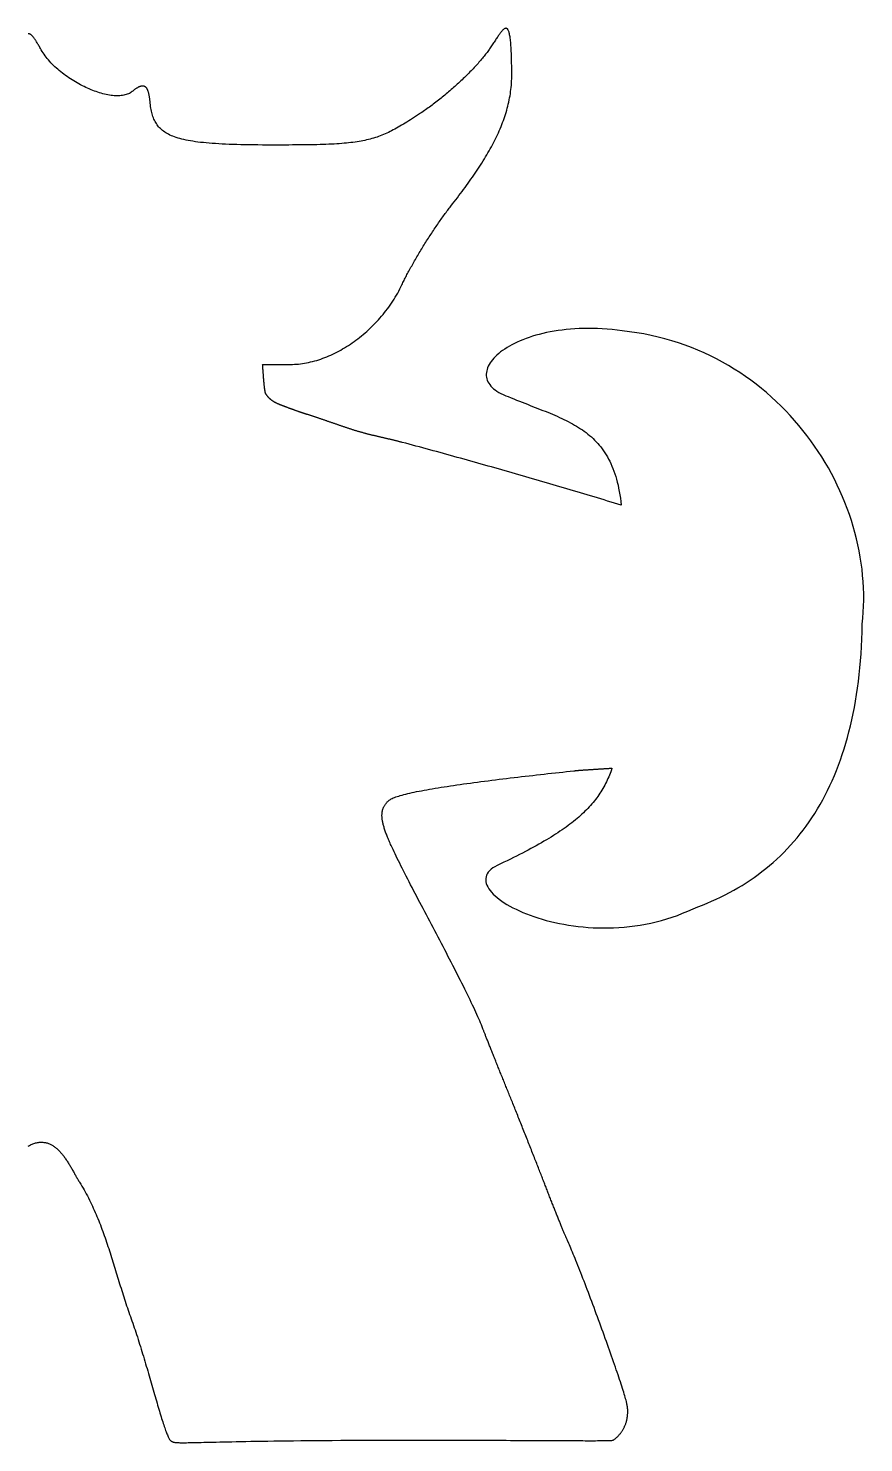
# Model space of a CAD drawing. Extents: x 0 to 209, y 0 to 178.
# Drawn here: x 104.6 to 209.4, y 0 to 177.4 of the extents above; entities that cross this region are included whole.
import ezdxf

# ---------------------------------------------------------------- set-up
doc = ezdxf.new("R2010")
doc.units = 0
doc.layers.get('0').update_dxf_attribs({"linetype": 'CONTINUOUS'})

msp = doc.modelspace()

# ---------------------------------------------------------------- linework, layer by layer
at = {"color": 7}
msp.add_lwpolyline([(104.584366, 37.184197), (104.685609, 37.245083), (104.788032, 37.302564), (104.891661, 37.356531), (104.996516, 37.406884), (105.102621, 37.453514), (105.209997, 37.496318), (105.31867, 37.535191), (105.428657, 37.570023), (105.539983, 37.600712), (105.652669, 37.627144), (105.766741, 37.649237), (105.882216, 37.666858), (105.99912, 37.679929), (106.117476, 37.688316), (106.237303, 37.691941), (106.358625, 37.690618), (106.464911, 37.68522), (106.569622, 37.675616), (106.672783, 37.66191), (106.774426, 37.644183), (106.87457, 37.62254), (106.973241, 37.597061), (107.070465, 37.567856), (107.166271, 37.535003), (107.260679, 37.498596), (107.353715, 37.458721), (107.445409, 37.415475), (107.53578, 37.368943), (107.624857, 37.31922), (107.712665, 37.266395), (107.799231, 37.210563), (107.884575, 37.15181), (107.968728, 37.090231), (108.05171, 37.025916), (108.13355, 36.958955), (108.214275, 36.889438), (108.293906, 36.817461), (108.372472, 36.74311), (108.449995, 36.666482), (108.526502, 36.58766), (108.602016, 36.506742), (108.676568, 36.423814), (108.750178, 36.338973), (108.822872, 36.252303), (108.894677, 36.163901), (108.96562, 36.073855), (109.035721, 35.982259), (109.10501, 35.8892), (109.173511, 35.794772), (109.241247, 35.699067), (109.308248, 35.602172), (109.374534, 35.504183), (109.440134, 35.405187), (109.505074, 35.305277), (109.569375, 35.204543), (109.633066, 35.10308), (109.696172, 35.000972), (109.758714, 34.898319), (109.820724, 34.795203), (109.882224, 34.691722), (109.94324, 34.587965), (110.003795, 34.484021), (110.063916, 34.379984), (110.12363, 34.275942), (110.18296, 34.17199), (110.24193, 34.068218), (110.30057, 33.964713), (110.358903, 33.86157), (110.416952, 33.758883), (110.474745, 33.656735), (110.532308, 33.555225), (110.589662, 33.45444), (110.646838, 33.35447), (110.703856, 33.25541), (110.760747, 33.15735), (110.817531, 33.060378), (110.874237, 32.964588), (110.930887, 32.870071), (110.98751, 32.776916), (111.044128, 32.685217), (111.193943, 32.441488), (111.34079, 32.196368), (111.484739, 31.94989), (111.625857, 31.702086), (111.764213, 31.452981), (111.899881, 31.202611), (112.032924, 30.951003), (112.163414, 30.698186), (112.291417, 30.444194), (112.417006, 30.189053), (112.540247, 29.932796), (112.661212, 29.675452), (112.779967, 29.417055), (112.896582, 29.157628), (113.011126, 28.897209), (113.123669, 28.635822), (113.234278, 28.373501), (113.343022, 28.110275), (113.449971, 27.846176), (113.555196, 27.58123), (113.658765, 27.315472), (113.760743, 27.048928), (113.861203, 26.78163), (113.960212, 26.51361), (114.057841, 26.244899), (114.154157, 25.975521), (114.24923, 25.705512), (114.343128, 25.434901), (114.43592, 25.163716), (114.527678, 24.891992), (114.618467, 24.619754), (114.708359, 24.347035), (114.79742, 24.073863), (114.885722, 23.800271), (114.973334, 23.526289), (115.060321, 23.251946), (115.146755, 22.977274), (115.232705, 22.7023), (115.318239, 22.427057), (115.403427, 22.151575), (115.488337, 21.875882), (115.573038, 21.600012), (115.657602, 21.32399), (115.742094, 21.047853), (115.826583, 20.771625), (115.911139, 20.495339), (115.995835, 20.219027), (116.080731, 19.942715), (116.165906, 19.666437), (116.251422, 19.39022), (116.337351, 19.114098), (116.423761, 18.838098), (116.510719, 18.562254), (116.598299, 18.28659), (116.686566, 18.011143), (116.775591, 17.735939), (116.865441, 17.46101), (116.956187, 17.186383), (117.047897, 16.912095), (117.140639, 16.638169), (117.234484, 16.364641), (117.329499, 16.091538), (117.425754, 15.81889), (117.523319, 15.546729), (117.62148, 15.272806), (117.71946, 14.995012), (117.817239, 14.713588), (117.914789, 14.428782), (118.012087, 14.140833), (118.109109, 13.849982), (118.20583, 13.556477), (118.302226, 13.260554), (118.39827, 12.962461), (118.493943, 12.662437), (118.589214, 12.360725), (118.684065, 12.057568), (118.778468, 11.75321), (118.8724, 11.447894), (118.965835, 11.141858), (119.058752, 10.835346), (119.15112, 10.528604), (119.242923, 10.221873), (119.33413, 9.915393), (119.424721, 9.60941), (119.514669, 9.304166), (119.60395, 8.9999), (119.69254, 8.696857), (119.780416, 8.395282), (119.867549, 8.095414), (119.953922, 7.797496), (120.039504, 7.501771), (120.124274, 7.20848), (120.208205, 6.91787), (120.291276, 6.630181), (120.373461, 6.345653), (120.454736, 6.064533), (120.535076, 5.787059), (120.614457, 5.513478), (120.692853, 5.244029), (120.770243, 4.978956), (120.8466, 4.718503), (120.9219, 4.462907), (120.996118, 4.212418), (121.069233, 3.967274), (121.141216, 3.727717), (121.212047, 3.493995), (121.281699, 3.266345), (121.350147, 3.04501), (121.417367, 2.830232), (121.483338, 2.622259), (121.548031, 2.421327), (121.611423, 2.227683), (121.673491, 2.041567), (121.73421, 1.863222), (121.793556, 1.692892), (121.851503, 1.530816), (121.908028, 1.377241), (121.963107, 1.232406), (122.016714, 1.096555), (122.068826, 0.969934), (122.11942, 0.852779), (122.168466, 0.745334), (122.215945, 0.647846), (122.261832, 0.560552), (122.306102, 0.483698), (122.348729, 0.417529), (122.389689, 0.362281), (122.428961, 0.318199), (122.461923, 0.285666), (122.494147, 0.25518), (122.526339, 0.226695), (122.559208, 0.20016), (122.593461, 0.175527), (122.629806, 0.152747), (122.668952, 0.131765), (122.711602, 0.112557), (122.758468, 0.095041), (122.810258, 0.079193), (122.867677, 0.064932), (122.931431, 0.052232), (123.002234, 0.04104), (123.080786, 0.031329), (123.1678, 0.023022), (123.263984, 0.016063), (123.370039, 0.010427), (123.486681, 0.006062), (123.614612, 0.002913), (123.75454, 0.000797), (123.907175, 0.000003), (124.073222, 0.000201), (124.253393, 0.001524), (124.448391, 0.003641), (124.658925, 0.006736), (124.885702, 0.010705), (125.129434, 0.015494), (125.390821, 0.021077), (125.670575, 0.027374), (125.969406, 0.034359), (126.288018, 0.041953), (126.627118, 0.050128), (126.987415, 0.058833), (127.369616, 0.068014), (127.774431, 0.077618), (128.202564, 0.08762), (128.654726, 0.097938), (129.131622, 0.108548), (129.633962, 0.119396), (130.162452, 0.130429), (130.717799, 0.141595), (131.30071, 0.152866), (131.911895, 0.164164), (132.552062, 0.175435), (133.221916, 0.186653), (133.922165, 0.197766), (134.653518, 0.208719), (135.416682, 0.219461), (136.212366, 0.229965), (137.041274, 0.240152), (137.904117, 0.249994), (138.801603, 0.259414), (139.734433, 0.268383), (140.703324, 0.27685), (141.708979, 0.284787), (142.752104, 0.292116), (143.833409, 0.298784), (144.953599, 0.304763), (146.113387, 0.310002), (147.313473, 0.314447), (148.554573, 0.318045), (149.837387, 0.320744), (151.162629, 0.322596), (152.531001, 0.32339), (153.296194, 0.323416), (154.050151, 0.32322), (154.792847, 0.322691), (155.524267, 0.322162), (156.244386, 0.321368), (156.953183, 0.32031), (157.650643, 0.319252), (158.33674, 0.317929), (159.011456, 0.316606), (159.674769, 0.315018), (160.326658, 0.313431), (160.967105, 0.311579), (161.596089, 0.309727), (162.213587, 0.30761), (162.81958, 0.305493), (163.414049, 0.303377), (163.996971, 0.30126), (164.568325, 0.298879), (165.128094, 0.296498), (165.676252, 0.294116), (166.212785, 0.291735), (166.737668, 0.289354), (167.25088, 0.286973), (167.752403, 0.284591), (168.242216, 0.28221), (168.720297, 0.279829), (169.186625, 0.277448), (169.641181, 0.275331), (170.083946, 0.273214), (170.514896, 0.271098), (170.934015, 0.268981), (171.341278, 0.267129), (171.736663, 0.265277), (172.120155, 0.263689), (172.491731, 0.262102), (172.851368, 0.260779), (173.199049, 0.259456), (173.534753, 0.258398), (173.858457, 0.257339), (174.170144, 0.256545), (174.46979, 0.256016), (174.757376, 0.255487), (175.032882, 0.255297), (175.296288, 0.255328), (175.54757, 0.25559), (175.786709, 0.256119), (176.013687, 0.256913), (176.228481, 0.257972), (176.43107, 0.259294), (176.621437, 0.260882), (176.799558, 0.262734), (176.965412, 0.264851), (177.118978, 0.267232), (177.260242, 0.270037), (177.389176, 0.273185), (177.505762, 0.276678), (177.609979, 0.280541), (177.701808, 0.284774), (177.781228, 0.289378), (177.848218, 0.294378), (177.902756, 0.299776), (177.944822, 0.30557), (177.974397, 0.311788), (177.991463, 0.318429), (178.038157, 0.348798), (178.085271, 0.38081), (178.132759, 0.414454), (178.180566, 0.449723), (178.228641, 0.486609), (178.27693, 0.525098), (178.325381, 0.565182), (178.373939, 0.606851), (178.422559, 0.650097), (178.471182, 0.694907), (178.519757, 0.741275), (178.568231, 0.789191), (178.616554, 0.838645), (178.664672, 0.889625), (178.712532, 0.942121), (178.760086, 0.996127), (178.807274, 1.051632), (178.85405, 1.108626), (178.90036, 1.167098), (178.946149, 1.227042), (178.991368, 1.288444), (179.035961, 1.351299), (179.07988, 1.415592), (179.12307, 1.481315), (179.16548, 1.548461), (179.207057, 1.61702), (179.247747, 1.686981), (179.287498, 1.758331), (179.32626, 1.831068), (179.363979, 1.905175), (179.400602, 1.980647), (179.436078, 2.057472), (179.470352, 2.135643), (179.503374, 2.215145), (179.535093, 2.295975), (179.565456, 2.378117), (179.594407, 2.461567), (179.621894, 2.546313), (179.647876, 2.632345), (179.672298, 2.719652), (179.695078, 2.808229), (179.716192, 2.898061), (179.735586, 2.989141), (179.753207, 3.081459), (179.769003, 3.175005), (179.78292, 3.269769), (179.794905, 3.365744), (179.804907, 3.462917), (179.812844, 3.561279), (179.818718, 3.660823), (179.822422, 3.761534), (179.82401, 3.863409), (179.823216, 3.966432), (179.8202, 4.070599), (179.814829, 4.175898), (179.80705, 4.282318), (179.79681, 4.38985), (179.784058, 4.498486), (179.768738, 4.608214), (179.750799, 4.719026), (179.730188, 4.830911), (179.706879, 4.943861), (179.680791, 5.057865), (179.65188, 5.172914), (179.609025, 5.332423), (179.56059, 5.505873), (179.506729, 5.692823), (179.447608, 5.892837), (179.383386, 6.105475), (179.314221, 6.330299), (179.240275, 6.566866), (179.16171, 6.814741), (179.078684, 7.073479), (178.991358, 7.342648), (178.899894, 7.621805), (178.804454, 7.910513), (178.705193, 8.208328), (178.602272, 8.514816), (178.495857, 8.829535), (178.386105, 9.152049), (178.273176, 9.481913), (178.15723, 9.818695), (178.038429, 10.16195), (177.916935, 10.511242), (177.792904, 10.866131), (177.666502, 11.226176), (177.537883, 11.590941), (177.407213, 11.959987), (177.274649, 12.332869), (177.140351, 12.709157), (177.004483, 13.088403), (176.867204, 13.470173), (176.728673, 13.854028), (176.589052, 14.239526), (176.4485, 14.62623), (176.307181, 15.013699), (176.165251, 15.401496), (176.022871, 15.789182), (175.880205, 16.176315), (175.737409, 16.562456), (175.594645, 16.947168), (175.452077, 17.330012), (175.309861, 17.710549), (175.168158, 18.088337), (175.02713, 18.46294), (174.886938, 18.833917), (174.74774, 19.200828), (174.609697, 19.563236), (174.47297, 19.920701), (174.337721, 20.272785), (174.204109, 20.619045), (174.072293, 20.959045), (173.942436, 21.292346), (173.814698, 21.618509), (173.689238, 21.937094), (173.566217, 22.247659), (173.445797, 22.549771), (173.328134, 22.842984), (173.213395, 23.126867), (173.101736, 23.400972), (172.993317, 23.664865), (172.888302, 23.918106), (172.78685, 24.160255), (172.689118, 24.390874), (172.59527, 24.609523), (172.505468, 24.815765), (172.419867, 25.009157), (172.338632, 25.189262), (172.31728, 25.2364), (172.294659, 25.286827), (172.27082, 25.340482), (172.245764, 25.397309), (172.219517, 25.45725), (172.192127, 25.520248), (172.163597, 25.586243), (172.133959, 25.655177), (172.10323, 25.726996), (172.071435, 25.801637), (172.038597, 25.879046), (172.004744, 25.959162), (171.969893, 26.041929), (171.934069, 26.127289), (171.897297, 26.215184), (171.859602, 26.305557), (171.821002, 26.398347), (171.781526, 26.493496), (171.741193, 26.590953), (171.700029, 26.690651), (171.658055, 26.792536), (171.615299, 26.896552), (171.57178, 27.002639), (171.527523, 27.11074), (171.482552, 27.220796), (171.436887, 27.332749), (171.390556, 27.446544), (171.343582, 27.562119), (171.295984, 27.679417), (171.24779, 27.798382), (171.199019, 27.918955), (171.149701, 28.041079), (171.099853, 28.164692), (171.0495, 28.289742), (170.998666, 28.416168), (170.947376, 28.543911), (170.89565, 28.672917), (170.843517, 28.803124), (170.790994, 28.934473), (170.738107, 29.066913), (170.684881, 29.20038), (170.631334, 29.334817), (170.577497, 29.47017), (170.52339, 29.606375), (170.469034, 29.743379), (170.414453, 29.881121), (170.359673, 30.019545), (170.304717, 30.158592), (170.249609, 30.298205), (170.19437, 30.438325), (170.139021, 30.578893), (170.083591, 30.719855), (170.028103, 30.861151), (169.972577, 31.002721), (169.917039, 31.144511), (169.861508, 31.28646), (169.806014, 31.428512), (169.750576, 31.570607), (169.695217, 31.712688), (169.639962, 31.854698), (169.584836, 31.996578), (169.529861, 32.138273), (169.475058, 32.279719), (169.420453, 32.420864), (169.365293, 32.563456), (169.308828, 32.709223), (169.251096, 32.858072), (169.192136, 33.009911), (169.131986, 33.164645), (169.070676, 33.32218), (169.008251, 33.482425), (168.944745, 33.645287), (168.880192, 33.81067), (168.814634, 33.978482), (168.748104, 34.14863), (168.680641, 34.321019), (168.612283, 34.49556), (168.543063, 34.672156), (168.473022, 34.850715), (168.402196, 35.031145), (168.330621, 35.213351), (168.258334, 35.397239), (168.185373, 35.582717), (168.111773, 35.76969), (168.037576, 35.958071), (167.962813, 36.147758), (167.887523, 36.338663), (167.811744, 36.530692), (167.735512, 36.723751), (167.658865, 36.917746), (167.581839, 37.112585), (167.504473, 37.308176), (167.426799, 37.504423), (167.348861, 37.701236), (167.270689, 37.898517), (167.192325, 38.096176), (167.113802, 38.294122), (167.035163, 38.492255), (166.956439, 38.690489), (166.877669, 38.888725), (166.79889, 39.086874), (166.720139, 39.284841), (166.641455, 39.48253), (166.562874, 39.679853), (166.48443, 39.876714), (166.406161, 40.073019), (166.328106, 40.268675), (166.250303, 40.463591), (166.172785, 40.657671), (166.09559, 40.850822), (166.018758, 41.042955), (165.942325, 41.233971), (165.866324, 41.423777), (165.790798, 41.612285), (165.715778, 41.799398), (165.641306, 41.985022), (165.567416, 42.169066), (165.494147, 42.351436), (165.421532, 42.532038), (165.349613, 42.71078), (165.278427, 42.887566), (165.208006, 43.062305), (165.138391, 43.234906), (165.069618, 43.405271), (165.001723, 43.573311), (164.934744, 43.738929), (164.868717, 43.902032), (164.80368, 44.06253), (164.73909, 44.22187), (164.674399, 44.38152), (164.609629, 44.541416), (164.544809, 44.701491), (164.479965, 44.861683), (164.415124, 45.021923), (164.350309, 45.182149), (164.285549, 45.342296), (164.220867, 45.502295), (164.156292, 45.662088), (164.091848, 45.821602), (164.027562, 45.980778), (163.963461, 46.139549), (163.89957, 46.29785), (163.835916, 46.455615), (163.772522, 46.612783), (163.709419, 46.769281), (163.646628, 46.925052), (163.584179, 47.080029), (163.522097, 47.234144), (163.460406, 47.387335), (163.399134, 47.539534), (163.338307, 47.69068), (163.277952, 47.840704), (163.218093, 47.989542), (163.158758, 48.137132), (163.09997, 48.283407), (163.041759, 48.428301), (162.984149, 48.571747), (162.927165, 48.713686), (162.870833, 48.85405), (162.815183, 48.992771), (162.760237, 49.129788), (162.706024, 49.265035), (162.652567, 49.398449), (162.599897, 49.52996), (162.548033, 49.659505), (162.497008, 49.787021), (162.446843, 49.912439), (162.397565, 50.0357), (162.349204, 50.156734), (162.30178, 50.275476), (162.255325, 50.391866), (162.209859, 50.505833), (162.165414, 50.617315), (162.122012, 50.726247), (162.079681, 50.832562), (162.038446, 50.936199), (161.998335, 51.03709), (161.959372, 51.135168), (161.921584, 51.230371), (161.884995, 51.322636), (161.849636, 51.411893), (161.815526, 51.498079), (161.782699, 51.581131), (161.751174, 51.660983), (161.720983, 51.737566), (161.692148, 51.810822), (161.664695, 51.880679), (161.63866, 51.947077), (161.614054, 52.00995), (161.590903, 52.069232), (161.56926, 52.124855), (161.549125, 52.176761), (161.457807, 52.408552), (161.359631, 52.650305), (161.2548, 52.90172), (161.143519, 53.162488), (161.025994, 53.432305), (160.902428, 53.710868), (160.773026, 53.997873), (160.637988, 54.293013), (160.49752, 54.595982), (160.35183, 54.906478), (160.201116, 55.224198), (160.045586, 55.548831), (159.885441, 55.880079), (159.720889, 56.217632), (159.552132, 56.561188), (159.379373, 56.910443), (159.202819, 57.265088), (159.022669, 57.624823), (158.839131, 57.989342), (158.652409, 58.358338), (158.462705, 58.731509), (158.270226, 59.108548), (158.075173, 59.489151), (157.877748, 59.873017), (157.678163, 60.259835), (157.476616, 60.649302), (157.273313, 61.041115), (157.068454, 61.434969), (156.862251, 61.83056), (156.6549, 62.227581), (156.446609, 62.625729), (156.237583, 63.024696), (156.028025, 63.424183), (155.818137, 63.823878), (155.608124, 64.223484), (155.398193, 64.62269), (155.188542, 65.021195), (154.979384, 65.418694), (154.770913, 65.814878), (154.56334, 66.209449), (154.356867, 66.602096), (154.151696, 66.992518), (153.948035, 67.380407), (153.746084, 67.765464), (153.546051, 68.147379), (153.348137, 68.525847), (153.152547, 68.900568), (152.959486, 69.271234), (152.769158, 69.637539), (152.581764, 69.999182), (152.397511, 70.355853), (152.216602, 70.707252), (152.039241, 71.053073), (151.865632, 71.393009), (151.695981, 71.72676), (151.53049, 72.054015), (151.369361, 72.374476), (151.212802, 72.687833), (151.061016, 72.993784), (150.914206, 73.292022), (150.772577, 73.582243), (150.636333, 73.864144), (150.505676, 74.137419), (150.380814, 74.401761), (150.30258, 74.569367), (150.226652, 74.733845), (150.153026, 74.895243), (150.081703, 75.053599), (150.012673, 75.208957), (149.945937, 75.36136), (149.88149, 75.510849), (149.819331, 75.657466), (149.759453, 75.801253), (149.701854, 75.942255), (149.646532, 76.080511), (149.593483, 76.216062), (149.542702, 76.348954), (149.494188, 76.47923), (149.447936, 76.606926), (149.403943, 76.732089), (149.362205, 76.854761), (149.322722, 76.974985), (149.285484, 77.092798), (149.250496, 77.208247), (149.217746, 77.321375), (149.187236, 77.432219), (149.158963, 77.540825), (149.132928, 77.647235), (149.109116, 77.751492), (149.087526, 77.853634), (149.068158, 77.95371), (149.051013, 78.051754), (149.036091, 78.147817), (149.023364, 78.241934), (149.01286, 78.334149), (149.004552, 78.424507), (148.99844, 78.513047), (148.994525, 78.599812), (148.992937, 78.684847), (148.993466, 78.76819), (148.996139, 78.849886), (149.00098, 78.929975), (149.008018, 79.008503), (149.017226, 79.085508), (149.028603, 79.161033), (149.04215, 79.235122), (149.057866, 79.307816), (149.075752, 79.379156), (149.095807, 79.449188), (149.118006, 79.517951), (149.142374, 79.585486), (149.168885, 79.65184), (149.197545, 79.71705), (149.228347, 79.781164), (149.261291, 79.844216), (149.296372, 79.906256), (149.333585, 79.967322), (149.372932, 80.027459), (149.414405, 80.086707), (149.458, 80.145108), (149.503718, 80.202706), (149.551552, 80.259541), (149.601497, 80.315656), (149.653557, 80.371094), (149.70772, 80.425898), (149.763988, 80.480105), (149.822356, 80.533766), (149.882821, 80.586915), (149.958923, 80.645848), (150.050239, 80.70498), (150.156469, 80.764297), (150.277317, 80.823789), (150.412485, 80.883441), (150.561681, 80.943248), (150.724601, 81.003192), (150.900951, 81.063268), (151.090435, 81.123458), (151.292754, 81.183757), (151.507608, 81.244148), (151.734706, 81.304624), (151.973746, 81.365174), (152.224436, 81.425782), (152.486472, 81.486437), (152.759561, 81.547133), (153.043406, 81.607855), (153.337708, 81.668593), (153.642172, 81.729333), (153.956499, 81.790065), (154.280391, 81.850779), (154.613555, 81.911464), (154.955688, 81.972107), (155.306496, 82.032696), (155.665684, 82.09322), (156.032949, 82.153669), (156.408001, 82.214031), (156.790536, 82.274293), (157.180262, 82.334446), (157.57688, 82.39448), (157.980092, 82.454379), (158.389601, 82.514135), (158.80511, 82.573735), (159.226322, 82.633168), (159.652939, 82.692422), (160.084667, 82.75149), (160.521203, 82.810354), (160.962256, 82.869007), (161.407526, 82.927438), (161.856717, 82.98563), (162.309527, 83.043579), (162.765666, 83.101272), (163.224832, 83.158691), (163.686731, 83.215833), (164.151062, 83.272685), (164.61753, 83.329231), (165.085837, 83.385463), (165.555689, 83.44137), (166.026785, 83.49694), (166.498828, 83.552159), (166.971522, 83.60702), (167.444574, 83.661511), (167.917678, 83.715618), (168.390544, 83.769331), (168.86287, 83.822639), (169.334363, 83.87553), (169.804723, 83.927994), (170.273652, 83.980016), (170.740856, 84.031589), (171.206038, 84.082701), (171.668898, 84.133337), (172.129138, 84.183491), (172.586465, 84.233146), (173.04058, 84.282295), (173.095113, 84.288089), (173.150821, 84.293831), (173.207683, 84.299546), (173.265671, 84.305208), (173.324761, 84.310817), (173.384927, 84.3164), (173.446141, 84.321929), (173.508382, 84.327406), (173.57162, 84.332857), (173.635831, 84.338254), (173.70099, 84.343625), (173.767073, 84.34897), (173.834052, 84.354261), (173.901902, 84.359527), (173.970598, 84.364765), (174.040115, 84.369978), (174.110425, 84.375164), (174.181506, 84.380323), (174.253329, 84.385456), (174.32587, 84.390589), (174.399107, 84.395695), (174.473008, 84.400775), (174.547551, 84.405829), (174.622711, 84.410882), (174.698462, 84.415909), (174.774775, 84.420936), (174.851632, 84.425964), (174.929001, 84.430964), (175.006857, 84.435965), (175.085179, 84.440965), (175.163935, 84.445966), (175.243106, 84.45094), (175.322661, 84.455941), (175.402579, 84.460915), (175.482832, 84.465916), (175.563395, 84.470916), (175.644241, 84.475917), (175.725347, 84.480918), (175.806685, 84.485945), (175.888232, 84.490972), (175.969959, 84.495999), (176.051845, 84.501052), (176.133863, 84.506106), (176.215985, 84.511186), (176.298188, 84.516292), (176.380444, 84.521399), (176.46273, 84.526532), (176.54502, 84.531691), (176.627287, 84.536877), (176.709509, 84.542089), (176.791657, 84.547328), (176.873704, 84.552593), (176.95563, 84.557885), (177.037405, 84.563229), (177.119005, 84.5686), (177.200407, 84.573998), (177.281578, 84.579448), (177.362501, 84.584925), (177.443146, 84.590429), (177.523489, 84.595985), (177.603502, 84.601594), (177.683163, 84.60723), (177.762442, 84.612918), (177.84132, 84.61866), (177.766337, 84.393105), (177.688097, 84.170029), (177.606529, 83.949364), (177.521558, 83.731043), (177.433113, 83.515003), (177.34112, 83.301175), (177.245507, 83.089492), (177.146204, 82.879889), (177.043136, 82.6723), (176.936231, 82.466658), (176.825418, 82.262897), (176.710621, 82.060948), (176.591772, 81.860749), (176.468794, 81.662229), (176.341617, 81.465326), (176.210169, 81.269974), (176.074377, 81.0761), (175.934169, 80.883645), (175.789471, 80.692539), (175.640212, 80.502717), (175.486319, 80.314114), (175.327718, 80.126656), (175.16434, 79.940287), (174.99611, 79.754935), (174.822953, 79.570534), (174.644804, 79.387019), (174.461583, 79.204322), (174.273223, 79.022376), (174.079649, 78.841117), (173.880785, 78.660479), (173.676567, 78.480395), (173.466914, 78.300796), (173.25176, 78.12162), (173.031028, 77.942796), (172.804648, 77.764261), (172.572548, 77.585947), (172.334653, 77.40779), (172.090892, 77.22972), (171.841192, 77.051672), (171.58548, 76.873583), (171.323685, 76.695381), (171.055737, 76.517004), (170.781557, 76.338384), (170.501077, 76.159454), (170.214224, 75.980149), (169.920925, 75.800402), (169.621108, 75.620146), (169.314699, 75.439317), (169.001628, 75.257844), (168.681821, 75.075665), (168.355206, 74.892714), (168.021709, 74.708921), (167.681259, 74.524221), (167.333785, 74.33855), (166.979209, 74.151838), (166.617465, 73.964021), (166.248477, 73.775032), (165.872176, 73.584805), (165.488485, 73.393273), (165.097333, 73.200368), (164.698648, 73.006028), (164.292357, 72.810184), (163.87839, 72.61277), (163.456671, 72.413719), (163.164367, 72.258596), (162.906464, 72.095692), (162.682336, 71.925489), (162.491357, 71.748472), (162.3329, 71.565126), (162.20634, 71.375939), (162.11105, 71.18139), (162.046407, 70.981969), (162.011778, 70.778155), (162.00654, 70.570438), (162.030061, 70.359301), (162.081734, 70.145227), (162.160919, 69.928702), (162.266993, 69.710209), (162.399329, 69.490237), (162.557302, 69.269268), (162.740282, 69.047785), (162.947649, 68.826276), (163.178771, 68.605222), (163.433027, 68.385112), (163.709787, 68.166429), (164.008427, 67.949656), (164.328322, 67.735277), (164.668843, 67.52378), (165.029364, 67.315651), (165.409261, 67.111369), (165.807909, 66.911423), (166.224678, 66.716295), (166.658946, 66.52647), (167.110082, 66.342436), (167.577466, 66.164676), (168.060468, 65.993673), (168.558462, 65.829912), (169.070824, 65.673879), (169.596925, 65.526059), (170.136143, 65.386936), (170.687847, 65.256994), (171.251414, 65.13672), (171.826219, 65.026595), (172.411634, 64.927106), (173.007031, 64.838735), (173.611789, 64.761972), (174.225278, 64.6973), (174.846872, 64.645201), (175.475948, 64.606159), (176.111876, 64.580653), (176.754033, 64.569196), (177.401792, 64.572239), (178.054527, 64.590284), (178.711611, 64.623812), (179.372419, 64.673305), (180.036324, 64.739249), (180.702701, 64.822133), (181.370922, 64.922436), (182.040366, 65.040644), (182.710399, 65.177246), (183.380401, 65.33272), (184.049747, 65.507557), (184.717804, 65.702237), (185.383953, 65.917248), (186.047562, 66.153072), (186.70801, 66.410196), (187.364669, 66.689104), (188.016912, 66.990279), (188.611081, 67.2086), (189.198451, 67.436232), (189.778944, 67.67324), (190.352489, 67.9197), (190.919007, 68.175676), (191.478429, 68.441244), (192.030681, 68.716474), (192.575683, 69.00143), (193.113366, 69.296189), (193.643652, 69.60082), (194.166471, 69.915394), (194.681745, 70.239976), (195.189401, 70.574643), (195.689365, 70.919461), (196.181564, 71.274503), (196.665921, 71.639839), (197.142364, 72.015537), (197.61082, 72.40167), (198.071208, 72.798304), (198.523463, 73.205516), (198.967502, 73.623373), (199.403258, 74.051945), (199.830653, 74.491301), (200.249615, 74.941514), (200.660066, 75.402653), (201.061934, 75.874789), (201.455147, 76.357992), (201.839626, 76.852332), (202.2153, 77.357879), (202.582094, 77.874706), (202.939933, 78.40288), (203.288746, 78.942471), (203.628455, 79.493554), (203.958986, 80.056195), (204.280267, 80.630465), (204.592221, 81.216438), (204.894778, 81.814179), (205.187859, 82.423761), (205.471392, 83.045254), (205.745302, 83.678727), (206.009517, 84.324255), (206.263959, 84.981903), (206.508559, 85.651744), (206.743236, 86.333847), (206.96792, 87.028283), (207.182537, 87.735123), (207.387012, 88.454438), (207.581272, 89.186297), (207.765239, 89.930768), (207.938841, 90.687926), (208.102006, 91.457837), (208.254655, 92.240575), (208.396718, 93.036209), (208.528118, 93.844807), (208.648784, 94.666444), (208.758636, 95.501189), (208.857606, 96.349107), (208.945617, 97.210275), (209.022595, 98.08476), (209.088466, 98.972636), (209.143152, 99.873968), (209.186586, 100.788829), (209.218688, 101.717288), (209.239379, 102.659419), (209.31705, 103.417265), (209.374263, 104.178321), (209.411167, 104.942149), (209.427916, 105.708319), (209.424635, 106.476389), (209.401484, 107.245929), (209.358626, 108.016499), (209.296198, 108.787664), (209.214349, 109.558991), (209.113223, 110.330042), (208.99297, 111.100382), (208.853735, 111.869573), (208.695673, 112.637182), (208.518924, 113.40277), (208.32364, 114.165905), (208.10997, 114.926151), (207.878058, 115.683068), (207.628053, 116.436226), (207.360104, 117.185184), (207.074359, 117.92951), (206.770964, 118.668767), (206.45007, 119.402517), (206.111821, 120.13033), (205.756367, 120.851764), (205.383857, 121.566385), (204.994436, 122.27376), (204.588253, 122.97345), (204.165456, 123.665021), (203.726192, 124.348035), (203.270612, 125.022061), (202.79886, 125.686657), (202.311087, 126.341392), (201.807437, 126.98583), (201.288062, 127.619531), (200.753107, 128.242064), (200.20272, 128.852992), (199.637049, 129.451876), (199.056244, 130.038285), (198.46045, 130.61178), (197.849815, 131.171927), (197.224491, 131.718289), (196.58462, 132.25043), (195.930356, 132.767918), (195.261838, 133.270311), (194.579224, 133.757176), (193.882655, 134.228081), (193.172281, 134.682585), (192.448251, 135.120254), (191.710709, 135.540653), (190.959806, 135.943346), (190.195692, 136.327894), (189.41851, 136.693868), (188.628409, 137.040827), (187.825539, 137.368336), (187.010045, 137.675959), (186.182079, 137.963263), (185.341784, 138.229809), (184.489312, 138.475165), (183.624807, 138.698889), (182.74842, 138.900552), (181.860296, 139.079714), (180.960585, 139.23594), (180.049437, 139.368795), (179.126994, 139.477843), (178.490213, 139.5597), (177.862135, 139.62796), (177.242973, 139.682959), (176.632939, 139.725028), (176.03225, 139.754505), (175.441121, 139.771729), (174.859762, 139.777021), (174.288392, 139.770724), (173.727224, 139.753156), (173.17647, 139.724665), (172.636347, 139.685586), (172.107066, 139.636249), (171.588846, 139.576988), (171.081896, 139.508136), (170.586432, 139.430031), (170.10267, 139.343001), (169.630823, 139.247386), (169.171104, 139.143516), (168.723731, 139.031727), (168.288912, 138.912349), (167.866867, 138.78572), (167.457808, 138.652174), (167.061952, 138.512043), (166.679507, 138.365659), (166.310691, 138.21336), (165.955721, 138.055478), (165.614805, 137.892349), (165.288161, 137.724301), (164.976006, 137.551674), (164.678548, 137.3748), (164.396005, 137.194013), (164.128588, 137.009646), (163.876517, 136.822033), (163.64, 136.631509), (163.419258, 136.438405), (163.214497, 136.243058), (163.025939, 136.045803), (162.853794, 135.846969), (162.698277, 135.646894), (162.559601, 135.445911), (162.437982, 135.244354), (162.333633, 135.042554), (162.246771, 134.840849), (162.177606, 134.639572), (162.126353, 134.439055), (162.09323, 134.239631), (162.07844, 134.041638), (162.082224, 133.845407), (162.104766, 133.651274), (162.146295, 133.45957), (162.207022, 133.270631), (162.287165, 133.08479), (162.386931, 132.902381), (162.506541, 132.723737), (162.646207, 132.549197), (162.806142, 132.379086), (162.986562, 132.213745), (163.187677, 132.053506), (163.409707, 131.898703), (163.652864, 131.749669), (163.91736, 131.606735), (164.203415, 131.470242), (164.511236, 131.34052), (164.841042, 131.217901), (165.19243, 131.0722), (165.540989, 130.929733), (165.886657, 130.790237), (166.229369, 130.65345), (166.569065, 130.519121), (166.905681, 130.386982), (167.239151, 130.256781), (167.569417, 130.128257), (167.896413, 130.001148), (168.220078, 129.875199), (168.540346, 129.750149), (168.857158, 129.625737), (169.170445, 129.501708), (169.480151, 129.377798), (169.786208, 129.253754), (170.088555, 129.129309), (170.387127, 129.004212), (170.681864, 128.878199), (170.972702, 128.751013), (171.259577, 128.622392), (171.542427, 128.492082), (171.821189, 128.359819), (172.095798, 128.225345), (172.366194, 128.088404), (172.632312, 127.948733), (172.894091, 127.806075), (173.151464, 127.660171), (173.404371, 127.510761), (173.652752, 127.357585), (173.896536, 127.200386), (174.135669, 127.038905), (174.370079, 126.872882), (174.599711, 126.702056), (174.824499, 126.526172), (175.044378, 126.344967), (175.259286, 126.158184), (175.469161, 125.965562), (175.673941, 125.766847), (175.873561, 125.561774), (176.067958, 125.350086), (176.257069, 125.131524), (176.440833, 124.905829), (176.619186, 124.672742), (176.792062, 124.432005), (176.959403, 124.183358), (177.121143, 123.92654), (177.27722, 123.661293), (177.42757, 123.387362), (177.57213, 123.10448), (177.710838, 122.812396), (177.84363, 122.510845), (177.970445, 122.199568), (178.091219, 121.878311), (178.205887, 121.546812), (178.314387, 121.204811), (178.416659, 120.85205), (178.512637, 120.488269), (178.602256, 120.113209), (178.685457, 119.726611), (178.762176, 119.328217), (178.832351, 118.917769), (178.895915, 118.495004), (178.952808, 118.059667), (179.002968, 117.611494), (178.578126, 117.740696), (178.153065, 117.869746), (177.727785, 117.998643), (177.302295, 118.127387), (176.876594, 118.255972), (176.450689, 118.3844), (176.024585, 118.512665), (175.598283, 118.640766), (175.171788, 118.7687), (174.745102, 118.896464), (174.318234, 119.02406), (173.891184, 119.15148), (173.463958, 119.278729), (173.036558, 119.405798), (172.608989, 119.532687), (172.181253, 119.659393), (171.753358, 119.785917), (171.325305, 119.912253), (170.8971, 120.038401), (170.468743, 120.164356), (170.040242, 120.290117), (169.611601, 120.415686), (169.18282, 120.541054), (168.753909, 120.666223), (168.324866, 120.791191), (167.895696, 120.915952), (167.466407, 121.040508), (167.036999, 121.164851), (166.607477, 121.288986), (166.177847, 121.412906), (165.74811, 121.536609), (165.318271, 121.660096), (164.888334, 121.783362), (164.458304, 121.906404), (164.028184, 122.029221), (163.597977, 122.15181), (163.167687, 122.274172), (162.737321, 122.396301), (162.306881, 122.518195), (161.87637, 122.639853), (161.445792, 122.761273), (161.015151, 122.882452), (160.584454, 123.003385), (160.153702, 123.124077), (159.7229, 123.244518), (159.29205, 123.364711), (158.861157, 123.484652), (158.430228, 123.604336), (157.999261, 123.723766), (157.568265, 123.842934), (157.137243, 123.961844), (156.7062, 124.080488), (156.275135, 124.198868), (155.844055, 124.316978), (155.412967, 124.434818), (154.981871, 124.552388), (154.550772, 124.669681), (154.119673, 124.786698), (153.688579, 124.903435), (153.257496, 125.019888), (152.826424, 125.136062), (152.39537, 125.251947), (151.964335, 125.367543), (151.533326, 125.482848), (151.451914, 125.504491), (151.370448, 125.525949), (151.288936, 125.547222), (151.207375, 125.568309), (151.12577, 125.589211), (151.044119, 125.609954), (150.962427, 125.630539), (150.880697, 125.650965), (150.798927, 125.671232), (150.717121, 125.691367), (150.63528, 125.711369), (150.55341, 125.731239), (150.471505, 125.751004), (150.389575, 125.770662), (150.307617, 125.790215), (150.225633, 125.809662), (150.143626, 125.829029), (150.0616, 125.848317), (149.979552, 125.867526), (149.897489, 125.886655), (149.81541, 125.905732), (149.733315, 125.924755), (149.651212, 125.943726), (149.569096, 125.96267), (149.486975, 125.981562), (149.404846, 126.000426), (149.322714, 126.019291), (149.240576, 126.038129), (149.158442, 126.056968), (149.076307, 126.075806), (148.994175, 126.094671), (148.912051, 126.113562), (148.829933, 126.132453), (148.747822, 126.151398), (148.665722, 126.170368), (148.583637, 126.189392), (148.501563, 126.208468), (148.419508, 126.227598), (148.337472, 126.246806), (148.255456, 126.266094), (148.173459, 126.285462), (148.091488, 126.304909), (148.009544, 126.324462), (147.927627, 126.34412), (147.845738, 126.363884), (147.763881, 126.383781), (147.682059, 126.403784), (147.600271, 126.423918), (147.51852, 126.444212), (147.436809, 126.464638), (147.355137, 126.485222), (147.273511, 126.505966), (147.191926, 126.526894), (147.11039, 126.547982), (147.028901, 126.569254), (146.947462, 126.590712), (146.866076, 126.612381), (146.784743, 126.634262), (146.703466, 126.656328), (146.622247, 126.678633), (146.541088, 126.701149), (146.459991, 126.723903), (146.378954, 126.746895), (146.297987, 126.770126), (146.215434, 126.79407), (146.132937, 126.8182), (146.050501, 126.842516), (145.96812, 126.867016), (145.885795, 126.891702), (145.803523, 126.916546), (145.721301, 126.941576), (145.639134, 126.966764), (145.557013, 126.992111), (145.474942, 127.017617), (145.392918, 127.043281), (145.31094, 127.069078), (145.229006, 127.095034), (145.147115, 127.121122), (145.065266, 127.147342), (144.983457, 127.173695), (144.901685, 127.200171), (144.819953, 127.226773), (144.738257, 127.253488), (144.656596, 127.280319), (144.574967, 127.307256), (144.493369, 127.334297), (144.411806, 127.361438), (144.33027, 127.388674), (144.248762, 127.416003), (144.167281, 127.443416), (144.085826, 127.470912), (144.004396, 127.498484), (143.922986, 127.52613), (143.8416, 127.553845), (143.760233, 127.581627), (143.678887, 127.609466), (143.597556, 127.637361), (143.516242, 127.665309), (143.434941, 127.693305), (143.353656, 127.72134), (143.272381, 127.749415), (143.191117, 127.777524), (143.109863, 127.805662), (143.028618, 127.833827), (142.947377, 127.862011), (142.866145, 127.890213), (142.784915, 127.918425), (142.703685, 127.946646), (142.622461, 127.974871), (142.541234, 128.003095), (142.460007, 128.03131), (142.378777, 128.05952), (142.297542, 128.087711), (142.216304, 128.115886), (142.135056, 128.144038), (142.053803, 128.172163), (141.972539, 128.200257), (141.891264, 128.228313), (141.809979, 128.25633), (141.728677, 128.284299), (141.647363, 128.312223), (141.566033, 128.340092), (141.484684, 128.367902), (141.403317, 128.395649), (141.321928, 128.423332), (141.240521, 128.450942), (141.159088, 128.478477), (141.077633, 128.505933), (141.01535, 128.526861), (140.953046, 128.547737), (140.890721, 128.568559), (140.82838, 128.589329), (140.76602, 128.610046), (140.703645, 128.63071), (140.641256, 128.651348), (140.578851, 128.671959), (140.516433, 128.692517), (140.454005, 128.713048), (140.391566, 128.733554), (140.329119, 128.754032), (140.266661, 128.774485), (140.204199, 128.794937), (140.141728, 128.815363), (140.079254, 128.835789), (140.016776, 128.856188), (139.954297, 128.876587), (139.891813, 128.896987), (139.829332, 128.917386), (139.76685, 128.937785), (139.704372, 128.958185), (139.641895, 128.978584), (139.579425, 128.99901), (139.516957, 129.019436), (139.454496, 129.039888), (139.392044, 129.060367), (139.3296, 129.080872), (139.267166, 129.101404), (139.204746, 129.121962), (139.142333, 129.142546), (139.079936, 129.163184), (139.017553, 129.183848), (138.955185, 129.204565), (138.892836, 129.225335), (138.830503, 129.246157), (138.768188, 129.267006), (138.705895, 129.287935), (138.643623, 129.308916), (138.581371, 129.329951), (138.519144, 129.351065), (138.456943, 129.372231), (138.394766, 129.393477), (138.332615, 129.414803), (138.270494, 129.436208), (138.208401, 129.457692), (138.146341, 129.479255), (138.084309, 129.500898), (138.022309, 129.52262), (137.960344, 129.544449), (137.898416, 129.566383), (137.836519, 129.588396), (137.774662, 129.610515), (137.712845, 129.63274), (137.651065, 129.655071), (137.589324, 129.677508), (137.527626, 129.700076), (137.46597, 129.722751), (137.404359, 129.745558), (137.342793, 129.768471), (137.281272, 129.791516), (137.219799, 129.814694), (137.158373, 129.838004), (137.096998, 129.861446), (137.070347, 129.871632), (137.043544, 129.881845), (137.016602, 129.892085), (136.989527, 129.90235), (136.962325, 129.912643), (136.935004, 129.922961), (136.907575, 129.933307), (136.880045, 129.943678), (136.85242, 129.954076), (136.82471, 129.964501), (136.796921, 129.974952), (136.769066, 129.98543), (136.741144, 129.995934), (136.713172, 130.006464), (136.685153, 130.017021), (136.657097, 130.027604), (136.629008, 130.038214), (136.600902, 130.04885), (136.572779, 130.059539), (136.544649, 130.070255), (136.516523, 130.080997), (136.488406, 130.091766), (136.460307, 130.102561), (136.432235, 130.113382), (136.404197, 130.124256), (136.376199, 130.135157), (136.348254, 130.146085), (136.320364, 130.157038), (136.29254, 130.168045), (136.264791, 130.179078), (136.237123, 130.190138), (136.209546, 130.20125), (136.182066, 130.212389), (136.154692, 130.223555), (136.12743, 130.234773), (136.100291, 130.246018), (136.073283, 130.257289), (136.046409, 130.268613), (136.019684, 130.279964), (135.993111, 130.291367), (135.966706, 130.302797), (135.940459, 130.31428), (135.914398, 130.32579), (135.888522, 130.337325), (135.862831, 130.348914), (135.837351, 130.360529), (135.812084, 130.372198), (135.787027, 130.383919), (135.76221, 130.395666), (135.737603, 130.407466), (135.713262, 130.419293), (135.689158, 130.431173), (135.665319, 130.443079), (135.641745, 130.455039), (135.618435, 130.467051), (135.59539, 130.479089), (135.572662, 130.491181), (135.550225, 130.503325), (135.52808, 130.515496), (135.506252, 130.52772), (135.484741, 130.539996), (135.463574, 130.552326), (135.442725, 130.564682), (135.42222, 130.577091), (135.401979, 130.589579), (135.381897, 130.60212), (135.361974, 130.614768), (135.34221, 130.627494), (135.322604, 130.6403), (135.303157, 130.653185), (135.283869, 130.66615), (135.264714, 130.67922), (135.245716, 130.692396), (135.226878, 130.705652), (135.208172, 130.719013), (135.189625, 130.732454), (135.171236, 130.746001), (135.15298, 130.759653), (135.134882, 130.773412), (135.116917, 130.787276), (135.099111, 130.801246), (135.081437, 130.815322), (135.063895, 130.829503), (135.046512, 130.843791), (135.029261, 130.858211), (135.012142, 130.872736), (134.995156, 130.887394), (134.978329, 130.902158), (134.961633, 130.917054), (134.94507, 130.932056), (134.92864, 130.94719), (134.912341, 130.962456), (134.896175, 130.977855), (134.880142, 130.993386), (134.864214, 131.00905), (134.848418, 131.024845), (134.832755, 131.040773), (134.817224, 131.056833), (134.801825, 131.073052), (134.786532, 131.089404), (134.771371, 131.105887), (134.756317, 131.122529), (134.741394, 131.13933), (134.726577, 131.156264), (134.711893, 131.173356), (134.697315, 131.190607), (134.682868, 131.20799), (134.668528, 131.225532), (134.654293, 131.243232), (134.640191, 131.261092), (134.626195, 131.27911), (134.612304, 131.297313), (134.598519, 131.315675), (134.58484, 131.334196), (134.571267, 131.352902), (134.5578, 131.371767), (134.544438, 131.390817), (134.531183, 131.410026), (134.518033, 131.42942), (134.504989, 131.448972), (134.492051, 131.46871), (134.479219, 131.488633), (134.466466, 131.508742), (134.453819, 131.529035), (134.441277, 131.549514), (134.428815, 131.570178), (134.416459, 131.591054), (134.404183, 131.612114), (134.397409, 131.624973), (134.390662, 131.639975), (134.383942, 131.657094), (134.377248, 131.676276), (134.370581, 131.697522), (134.36394, 131.720752), (134.357325, 131.745941), (134.350737, 131.773074), (134.344202, 131.802098), (134.337693, 131.832983), (134.331211, 131.865691), (134.324755, 131.900185), (134.318325, 131.93643), (134.311922, 131.974387), (134.305546, 132.014024), (134.299196, 132.055302), (134.292872, 132.098186), (134.286575, 132.142638), (134.280305, 132.188626), (134.274061, 132.23611), (134.267843, 132.285058), (134.261652, 132.33543), (134.255487, 132.387193), (134.249349, 132.440308), (134.243237, 132.494738), (134.237125, 132.550451), (134.231066, 132.607411), (134.225007, 132.665579), (134.218974, 132.72492), (134.212968, 132.785396), (134.206989, 132.846975), (134.201036, 132.909618), (134.195109, 132.97329), (134.189209, 133.037954), (134.183335, 133.103573), (134.177461, 133.170113), (134.171614, 133.23754), (134.165793, 133.305813), (134.159999, 133.374898), (134.154231, 133.444761), (134.148463, 133.515363), (134.142721, 133.586668), (134.137006, 133.65864), (134.131318, 133.731247), (134.125656, 133.804447), (134.119994, 133.878207), (134.114358, 133.952491), (134.108749, 134.027263), (134.10314, 134.102484), (134.097557, 134.178123), (134.092001, 134.25414), (134.086471, 134.330499), (134.080941, 134.407167), (134.075438, 134.484106), (134.069961, 134.561279), (134.064484, 134.638649), (134.059034, 134.716185), (134.05361, 134.793845), (134.048186, 134.871598), (134.042788, 134.949404), (134.037391, 135.027229), (134.03202, 135.105035), (134.026675, 135.182788), (134.021331, 135.260451), (134.07602, 135.260451), (134.130707, 135.260451), (134.185396, 135.260451), (134.240083, 135.260451), (134.294772, 135.260451), (134.349459, 135.260451), (134.404148, 135.260451), (134.458838, 135.260451), (134.513524, 135.260451), (134.568214, 135.260451), (134.622901, 135.260451), (134.67759, 135.260451), (134.732277, 135.260451), (134.786966, 135.260451), (134.841653, 135.260451), (134.896342, 135.260451), (134.951031, 135.260451), (135.005718, 135.260451), (135.060408, 135.260451), (135.115094, 135.260451), (135.169784, 135.260451), (135.22447, 135.260451), (135.27916, 135.260451), (135.333846, 135.260451), (135.388536, 135.260451), (135.443225, 135.260451), (135.497912, 135.260451), (135.552601, 135.260451), (135.607288, 135.260451), (135.661977, 135.260451), (135.716664, 135.260451), (135.771354, 135.260451), (135.826043, 135.260451), (135.88073, 135.260451), (135.935419, 135.260451), (135.990106, 135.260451), (136.044795, 135.260451), (136.099482, 135.260451), (136.154171, 135.260451), (136.208858, 135.260451), (136.263547, 135.260451), (136.318237, 135.260451), (136.372923, 135.260451), (136.427613, 135.260451), (136.4823, 135.260451), (136.536989, 135.260451), (136.591676, 135.260451), (136.646365, 135.260451), (136.701054, 135.260451), (136.755741, 135.260451), (136.81043, 135.260451), (136.865117, 135.260451), (136.919807, 135.260451), (136.974493, 135.260451), (137.029183, 135.260451), (137.083869, 135.260451), (137.138559, 135.260451), (137.193248, 135.260451), (137.247935, 135.260451), (137.302624, 135.260451), (137.357311, 135.260451), (137.412, 135.260451), (137.466687, 135.260451), (137.521376, 135.260451), (137.770207, 135.263917), (138.019992, 135.273628), (138.270639, 135.289476), (138.522052, 135.31141), (138.774144, 135.339379), (139.026816, 135.373304), (139.279977, 135.413118), (139.533535, 135.458756), (139.7874, 135.510152), (140.041472, 135.567238), (140.295665, 135.62995), (140.549882, 135.698218), (140.80403, 135.771975), (141.058017, 135.85116), (141.311752, 135.935702), (141.565138, 136.025539), (141.818085, 136.120598), (142.070501, 136.220817), (142.322291, 136.326127), (142.573362, 136.436466), (142.823624, 136.551763), (143.07298, 136.671953), (143.321339, 136.796969), (143.568608, 136.926747), (143.814692, 137.061219), (144.059503, 137.200315), (144.302944, 137.343974), (144.544924, 137.492127), (144.78535, 137.64471), (145.024126, 137.801652), (145.261164, 137.96289), (145.496368, 138.128357), (145.729646, 138.297984), (145.960902, 138.47171), (146.19005, 138.649462), (146.416991, 138.831178), (146.641633, 139.016791), (146.863885, 139.206233), (147.083653, 139.399437), (147.300845, 139.59634), (147.515366, 139.796873), (147.727125, 140.00097), (147.936027, 140.208564), (148.141984, 140.419588), (148.344896, 140.63398), (148.544677, 140.851666), (148.741228, 141.072588), (148.934462, 141.296671), (149.124279, 141.523856), (149.310593, 141.754072), (149.493306, 141.987252), (149.672329, 142.223335), (149.847568, 142.462248), (150.018928, 142.703929), (150.186316, 142.948309), (150.349644, 143.195324), (150.508814, 143.444905), (150.663733, 143.696987), (150.814313, 143.951503), (150.960455, 144.208387), (151.102068, 144.46757), (151.239064, 144.728992), (151.371343, 144.99258), (151.498816, 145.258269), (151.561147, 145.39017), (151.62556, 145.524409), (151.692005, 145.660912), (151.760434, 145.799596), (151.830797, 145.940384), (151.903044, 146.083195), (151.977125, 146.227951), (152.052994, 146.374576), (152.130602, 146.522986), (152.209897, 146.673105), (152.290831, 146.824854), (152.373354, 146.978151), (152.457418, 147.132922), (152.542973, 147.289081), (152.629971, 147.446556), (152.718363, 147.605264), (152.808099, 147.765125), (152.899129, 147.926063), (152.991402, 148.087999), (153.084877, 148.250852), (153.179495, 148.414542), (153.275213, 148.578994), (153.371979, 148.744126), (153.469748, 148.909858), (153.568464, 149.076112), (153.668082, 149.24281), (153.768555, 149.409873), (153.86983, 149.577222), (153.971858, 149.744775), (154.074591, 149.912457), (154.177979, 150.080187), (154.281976, 150.247885), (154.386529, 150.415472), (154.49159, 150.582874), (154.597111, 150.750003), (154.703042, 150.916789), (154.809333, 151.083146), (154.915937, 151.249), (155.022799, 151.414266), (155.129879, 151.578872), (155.237122, 151.742733), (155.344479, 151.905775), (155.451903, 152.067917), (155.559342, 152.229077), (155.66675, 152.389179), (155.774073, 152.548143), (155.881269, 152.705892), (155.988282, 152.862345), (156.095068, 153.017422), (156.201576, 153.171046), (156.307756, 153.323136), (156.413558, 153.473615), (156.518933, 153.622403), (156.623835, 153.76942), (156.728213, 153.914589), (156.832017, 154.057829), (156.935199, 154.199062), (157.03771, 154.338209), (157.1395, 154.47519), (157.240518, 154.609927), (157.340718, 154.742341), (157.440051, 154.872352), (157.538463, 154.999882), (157.635911, 155.124851), (157.841313, 155.387546), (158.04501, 155.649516), (158.246951, 155.910788), (158.447087, 156.17139), (158.645368, 156.43135), (158.841745, 156.690695), (159.036166, 156.949454), (159.228587, 157.207653), (159.418952, 157.465321), (159.607213, 157.722486), (159.793324, 157.979174), (159.97723, 158.235414), (160.158885, 158.491234), (160.338241, 158.746661), (160.515242, 159.001723), (160.689843, 159.256448), (160.861994, 159.510864), (161.031645, 159.764997), (161.198745, 160.018876), (161.363245, 160.272528), (161.525098, 160.525982), (161.684251, 160.779265), (161.840654, 161.032405), (161.994258, 161.285428), (162.145015, 161.538364), (162.292874, 161.79124), (162.437787, 162.044084), (162.579704, 162.296922), (162.718573, 162.549784), (162.854344, 162.802696), (162.986972, 163.055687), (163.1164, 163.308784), (163.242586, 163.562015), (163.365477, 163.815407), (163.485023, 164.068989), (163.601175, 164.322788), (163.713883, 164.576831), (163.823095, 164.831147), (163.928767, 165.085763), (164.030843, 165.340707), (164.129278, 165.596006), (164.22402, 165.851689), (164.315021, 166.107783), (164.40223, 166.364315), (164.485598, 166.621314), (164.565076, 166.878807), (164.640612, 167.136822), (164.712158, 167.395387), (164.779664, 167.654529), (164.843079, 167.914276), (164.902356, 168.174656), (164.957445, 168.435696), (165.008293, 168.697425), (165.054854, 168.959869), (165.097079, 169.223057), (165.134915, 169.487017), (165.168313, 169.751775), (165.197224, 170.01736), (165.221592, 170.2838), (165.241383, 170.551122), (165.256544, 170.819354), (165.267021, 171.088524), (165.272763, 171.358658), (165.273821, 171.629787), (165.271969, 172.01175), (165.2689, 172.378391), (165.264693, 172.729942), (165.259322, 173.06664), (165.252787, 173.388719), (165.245061, 173.696413), (165.236171, 173.989958), (165.22609, 174.269589), (165.214819, 174.53554), (165.20233, 174.788047), (165.188652, 175.027344), (165.173755, 175.253666), (165.157642, 175.467248), (165.140286, 175.668325), (165.121712, 175.857132), (165.101895, 176.033904), (165.080834, 176.198875), (165.058529, 176.352281), (165.034955, 176.494356), (165.010111, 176.625335), (164.983996, 176.745453), (164.956607, 176.854946), (164.927936, 176.954047), (164.897972, 177.042992), (164.866709, 177.122016), (164.834144, 177.191353), (164.800267, 177.251238), (164.765072, 177.301907), (164.728554, 177.343594), (164.690706, 177.376534), (164.651521, 177.400962), (164.610992, 177.417112), (164.569111, 177.425221), (164.525876, 177.425522), (164.481275, 177.418251), (164.435306, 177.403642), (164.387962, 177.38193), (164.339233, 177.35335), (164.289116, 177.318137), (164.237601, 177.276526), (164.184687, 177.228752), (164.130363, 177.175049), (164.074623, 177.115653), (164.01746, 177.050798), (163.958871, 176.98072), (163.898845, 176.905653), (163.837379, 176.825831), (163.774464, 176.741491), (163.710094, 176.652867), (163.644263, 176.560193), (163.576963, 176.463705), (163.508193, 176.363637), (163.437938, 176.260225), (163.366199, 176.153703), (163.292962, 176.044306), (163.218228, 175.932269), (163.141986, 175.817827), (163.064233, 175.701214), (162.984955, 175.582666), (162.904154, 175.462418), (162.821821, 175.340704), (162.737946, 175.21776), (162.652528, 175.093819), (162.565554, 174.969118), (162.494519, 174.859998), (162.41997, 174.748923), (162.341973, 174.635958), (162.260603, 174.521169), (162.175926, 174.404621), (162.088013, 174.286379), (161.996935, 174.166511), (161.902759, 174.04508), (161.805559, 173.922154), (161.705401, 173.797797), (161.602359, 173.672075), (161.496497, 173.545054), (161.387891, 173.416799), (161.276607, 173.287376), (161.162717, 173.156851), (161.046287, 173.025289), (160.927394, 172.892756), (160.806101, 172.759317), (160.68248, 172.625038), (160.556602, 172.489986), (160.428535, 172.354224), (160.298353, 172.21782), (160.166122, 172.080838), (160.031912, 171.943344), (159.895794, 171.805405), (159.757838, 171.667085), (159.618114, 171.52845), (159.476692, 171.389565), (159.333639, 171.250497), (159.189029, 171.111311), (159.042928, 170.972073), (158.895407, 170.832848), (158.74654, 170.693702), (158.596391, 170.554701), (158.445034, 170.415909), (158.292538, 170.277394), (158.138972, 170.139219), (157.984405, 170.001452), (157.828906, 169.864158), (157.672551, 169.727401), (157.515404, 169.591249), (157.357535, 169.455766), (157.199018, 169.321019), (157.039919, 169.187072), (156.880309, 169.053992), (156.720257, 168.921843), (156.559838, 168.790693), (156.399114, 168.660605), (156.23816, 168.531647), (156.077045, 168.403883), (155.915837, 168.27738), (155.754607, 168.152202), (155.593429, 168.028416), (155.432366, 167.906086), (155.271492, 167.78528), (155.110874, 167.666061), (154.950584, 167.548497), (154.790693, 167.432652), (154.631269, 167.318593), (154.472381, 167.206384), (154.314102, 167.096092), (154.156498, 166.987782), (153.999642, 166.881519), (153.843604, 166.77737), (153.580669, 166.603596), (153.324089, 166.434912), (153.073513, 166.271243), (152.828594, 166.112514), (152.588974, 165.958649), (152.354304, 165.809573), (152.124236, 165.66521), (151.898417, 165.525486), (151.676492, 165.390325), (151.458113, 165.259651), (151.242927, 165.13339), (151.030583, 165.011466), (150.820729, 164.893804), (150.613015, 164.780327), (150.40709, 164.670962), (150.202601, 164.565633), (149.999198, 164.464265), (149.796527, 164.366781), (149.59424, 164.273107), (149.391982, 164.183168), (149.189403, 164.096888), (148.986153, 164.014191), (148.781879, 163.935004), (148.576229, 163.859249), (148.368854, 163.786853), (148.159402, 163.717739), (147.947518, 163.651832), (147.732856, 163.589058), (147.515062, 163.52934), (147.293783, 163.472603), (147.06867, 163.418772), (146.839369, 163.367772), (146.605533, 163.319527), (146.366805, 163.273963), (146.122838, 163.231003), (145.873277, 163.190573), (145.617775, 163.152596), (145.355975, 163.116999), (145.087531, 163.083705), (144.812089, 163.052639), (144.529297, 163.023726), (144.238806, 162.99689), (143.940261, 162.972056), (143.633312, 162.949151), (143.317609, 162.928096), (142.992801, 162.908818), (142.658534, 162.891239), (142.314457, 162.875288), (141.96022, 162.860886), (141.59547, 162.847959), (141.219857, 162.836431), (140.833031, 162.826229), (140.434637, 162.817275), (140.024324, 162.809496), (139.601745, 162.802816), (139.166542, 162.797156), (138.718367, 162.792447), (138.256871, 162.788608), (137.781697, 162.785568), (137.292499, 162.783239), (136.788923, 162.781572), (136.270617, 162.780461), (135.73723, 162.779853), (135.188413, 162.779667), (134.581459, 162.780435), (133.990938, 162.782763), (133.416623, 162.786718), (132.858278, 162.792359), (132.315678, 162.799744), (131.788589, 162.80893), (131.276779, 162.819979), (130.780021, 162.832949), (130.298082, 162.847898), (129.830735, 162.864884), (129.377745, 162.883969), (128.938883, 162.905209), (128.51392, 162.928667), (128.102625, 162.954398), (127.704766, 162.982463), (127.320112, 163.01292), (126.948436, 163.045828), (126.589505, 163.081247), (126.243086, 163.119235), (125.908952, 163.159852), (125.586872, 163.203156), (125.276616, 163.249206), (124.977949, 163.298062), (124.690646, 163.349781), (124.414474, 163.404425), (124.149203, 163.46205), (123.894602, 163.522717), (123.650442, 163.586484), (123.416489, 163.65341), (123.192514, 163.723554), (122.978287, 163.796976), (122.773578, 163.873734), (122.578157, 163.953887), (122.39179, 164.037494), (122.214249, 164.124614), (122.045305, 164.215306), (121.884724, 164.30963), (121.732279, 164.407643), (121.587734, 164.509406), (121.450866, 164.614976), (121.321437, 164.724414), (121.19922, 164.837777), (121.083986, 164.955126), (120.975502, 165.076519), (120.873539, 165.202014), (120.777863, 165.331672), (120.688249, 165.46555), (120.604463, 165.603708), (120.526274, 165.746206), (120.453453, 165.893101), (120.385769, 166.044453), (120.322989, 166.20032), (120.264887, 166.360763), (120.211229, 166.52584), (120.161786, 166.695609), (120.116328, 166.87013), (120.074622, 167.049462), (120.03644, 167.233663), (120.001552, 167.422793), (119.969723, 167.616912), (119.940727, 167.816076), (119.914322, 168.020346), (119.890297, 168.229782), (119.868416, 168.44444), (119.859262, 168.534955), (119.849419, 168.62296), (119.838915, 168.708464), (119.827697, 168.791474), (119.815791, 168.871998), (119.803197, 168.950043), (119.789888, 169.025616), (119.775865, 169.098727), (119.761128, 169.169381), (119.74565, 169.237587), (119.729431, 169.303352), (119.712497, 169.366684), (119.694797, 169.427591), (119.676355, 169.486079), (119.657147, 169.542157), (119.637171, 169.595833), (119.616427, 169.647113), (119.594917, 169.696006), (119.572612, 169.742519), (119.549514, 169.786659), (119.525622, 169.828435), (119.500937, 169.867853), (119.475431, 169.904922), (119.449105, 169.939649), (119.421964, 169.972042), (119.393989, 170.002108), (119.365184, 170.029854), (119.335532, 170.055289), (119.305037, 170.078421), (119.273683, 170.099255), (119.24147, 170.117802), (119.208387, 170.134066), (119.174433, 170.148057), (119.139598, 170.159783), (119.103876, 170.16925), (119.067261, 170.176465), (119.029748, 170.181437), (118.991328, 170.184175), (118.951995, 170.184678), (118.911744, 170.182958), (118.87057, 170.179034), (118.828461, 170.172904), (118.785416, 170.164578), (118.741429, 170.15406), (118.69649, 170.14136), (118.650592, 170.126485), (118.603732, 170.109444), (118.555903, 170.090243), (118.507098, 170.068891), (118.457312, 170.045393), (118.406535, 170.019758), (118.354764, 169.991995), (118.301991, 169.96211), (118.248209, 169.930111), (118.193413, 169.896005), (118.137597, 169.859801), (118.080754, 169.821505), (118.022876, 169.781126), (117.963959, 169.738671), (117.903996, 169.694148), (117.842981, 169.647563), (117.780904, 169.598925), (117.717764, 169.548242), (117.653552, 169.495521), (117.543536, 169.410947), (117.426632, 169.333928), (117.303069, 169.264356), (117.173072, 169.202126), (117.036864, 169.147132), (116.894677, 169.099268), (116.746733, 169.058428), (116.593258, 169.024506), (116.434479, 168.997396), (116.270623, 168.976991), (116.101914, 168.963188), (115.928578, 168.955878), (115.750841, 168.954952), (115.568932, 168.960309), (115.383073, 168.971843), (115.193491, 168.989448), (115.000414, 169.013017), (114.804067, 169.042443), (114.604674, 169.077621), (114.402464, 169.118444), (114.19766, 169.164807), (113.990489, 169.216604), (113.781177, 169.273728), (113.569952, 169.336074), (113.357039, 169.403536), (113.142663, 169.476007), (112.927049, 169.553382), (112.710427, 169.635555), (112.493016, 169.722419), (112.27505, 169.813869), (112.05675, 169.909799), (111.838344, 170.010102), (111.620055, 170.114672), (111.402112, 170.223405), (111.184741, 170.336192), (110.968167, 170.45293), (110.752616, 170.57351), (110.538314, 170.697829), (110.325488, 170.825778), (110.114364, 170.957254), (109.905163, 171.092148), (109.698119, 171.230357), (109.493453, 171.371772), (109.291391, 171.516289), (109.09216, 171.663802), (108.895987, 171.814204), (108.703095, 171.967389), (108.513714, 172.123252), (108.328067, 172.281686), (108.14638, 172.442585), (107.968882, 172.605844), (107.795794, 172.771356), (107.627347, 172.939015), (107.463763, 173.108716), (107.305272, 173.280352), (107.152097, 173.453817), (107.004465, 173.629006), (106.862601, 173.805811), (106.726729, 173.984129), (106.597081, 174.163851), (106.47388, 174.344872), (106.35735, 174.527087), (106.24772, 174.710389), (106.145212, 174.894672), (106.080122, 175.009305), (106.016736, 175.12029), (105.955003, 175.227622), (105.894869, 175.331299), (105.836271, 175.431316), (105.779164, 175.527671), (105.723485, 175.620361), (105.669184, 175.709382), (105.616204, 175.79473), (105.564489, 175.876403), (105.513985, 175.954397), (105.464638, 176.028709), (105.416391, 176.099336), (105.369192, 176.166273), (105.322982, 176.229519), (105.277707, 176.289069), (105.233315, 176.344919), (105.189749, 176.397069), (105.14695, 176.445512), (105.10487, 176.490247), (105.06345, 176.53127), (105.022635, 176.568577), (104.982371, 176.602166), (104.942601, 176.632033), (104.903274, 176.658174), (104.864332, 176.680587), (104.825719, 176.699267), (104.787381, 176.714213), (104.749265, 176.72542), (104.711313, 176.732885), (104.673473, 176.736604), (104.635687, 176.736575), (104.5979, 176.732795)], dxfattribs=at)

doc.saveas('drawing.dxf')
